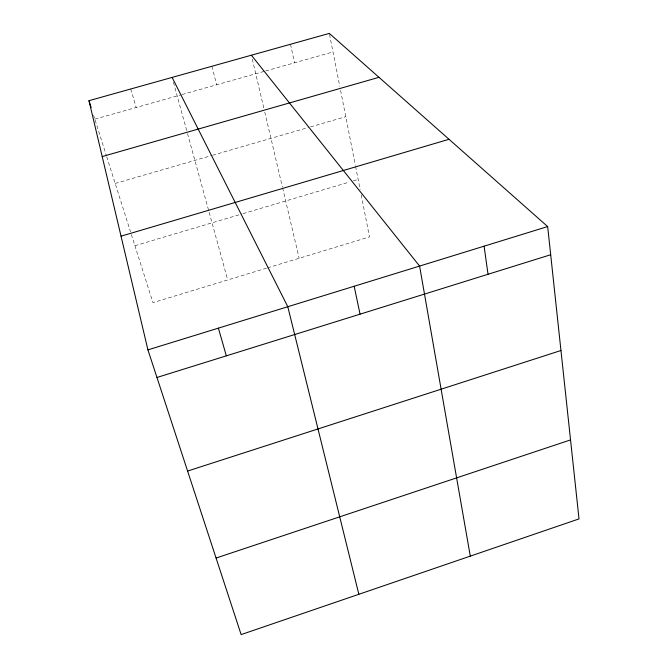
<?xml version="1.0" encoding="UTF-8"?>
<svg xmlns="http://www.w3.org/2000/svg" width="668" height="668" viewBox="0 0 668 668"><rect width="100%" height="100%" fill="white"/><g stroke="black" fill="none" stroke-linecap="round" stroke-linejoin="round"><path stroke-width="0.5" stroke-dasharray="3.34 2.5" d="M266.54 268.169L152.947 302.646L130.844 232.881M267.534 267.868L369.496 236.915L361.146 194.58M134.919 245.732L242.008 213.935M243.01 213.643L349.381 182.063M353.28 180.903L358.157 179.458M115.197 183.458L211.531 155.56M212.507 155.277L308.507 127.471M310.47 126.903L345.765 116.683M94.831 119.154L181.128 94.806M182.113 94.522L264.695 71.225M265.697 70.95L332.99 51.962M93.595 115.263L94.522 118.178M95.14 120.14L106.421 155.753M106.738 156.746L130.536 231.896M130.728 89.003L136.188 107.481M173.446 82.289L187.265 132.615M187.533 133.6L227.721 279.95M211.915 66.274L216.632 84.786M252.304 59.126L263.818 108.074M264.77 112.107L282.355 186.831M282.589 187.842L299.155 258.265M290.522 44.263L294.53 62.809M329.524 34.377L339.778 86.347M340.58 90.389L355.359 165.28M355.56 166.299L360.144 189.537"/><path stroke-width="1" d="M216.073 558.039L570.547 439.911M187.599 471.049L560.961 350.508M156.963 377.478L550.691 254.742M147.929 349.873L547.668 226.569L579.014 518.902L241.131 634.6L147.929 349.873L88.986 100.684L329.332 33.4L547.668 226.569M121.033 236.171L449.013 139.286M102.204 156.571L378.973 77.321M251.385 55.219L419.596 266.073L470.289 556.135M172.11 77.413L287.799 306.729L358.858 594.286M88.986 100.684L91.14 107.49M218.394 328.138L226.335 355.852M354.174 286.255L360.044 314.169M484.091 246.183L488.032 274.272"/></g></svg>
